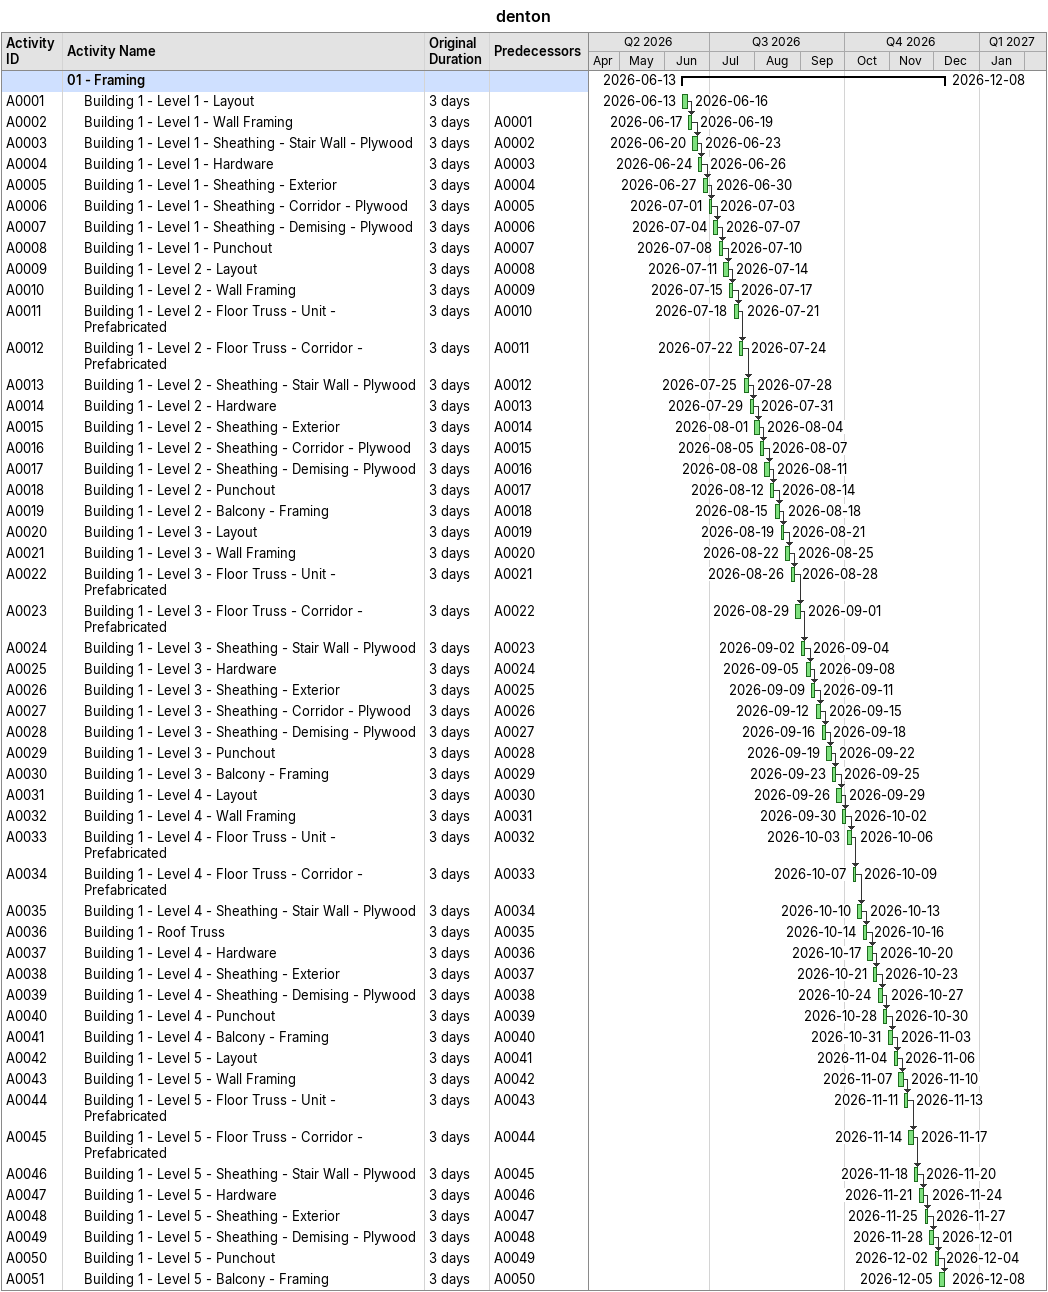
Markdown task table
denton

| ID | Level | Task | Original duration | Start | Finish | Predecessors |
|---|---|---|---|---|---|---|
|  | 1 | **01 - Framing** |  | 2026-06-13 | 2026-12-08 |  |
| A0001 | 2 | Building 1 - Level 1 - Layout | 3d | 2026-06-13 | 2026-06-16 |  |
| A0002 | 2 | Building 1 - Level 1 - Wall Framing | 3d | 2026-06-17 | 2026-06-19 | A0001 |
| A0003 | 2 | Building 1 - Level 1 - Sheathing - Stair Wall - Plywood | 3d | 2026-06-20 | 2026-06-23 | A0002 |
| A0004 | 2 | Building 1 - Level 1 - Hardware | 3d | 2026-06-24 | 2026-06-26 | A0003 |
| A0005 | 2 | Building 1 - Level 1 - Sheathing - Exterior | 3d | 2026-06-27 | 2026-06-30 | A0004 |
| A0006 | 2 | Building 1 - Level 1 - Sheathing - Corridor - Plywood | 3d | 2026-07-01 | 2026-07-03 | A0005 |
| A0007 | 2 | Building 1 - Level 1 - Sheathing - Demising - Plywood | 3d | 2026-07-04 | 2026-07-07 | A0006 |
| A0008 | 2 | Building 1 - Level 1 - Punchout | 3d | 2026-07-08 | 2026-07-10 | A0007 |
| A0009 | 2 | Building 1 - Level 2 - Layout | 3d | 2026-07-11 | 2026-07-14 | A0008 |
| A0010 | 2 | Building 1 - Level 2 - Wall Framing | 3d | 2026-07-15 | 2026-07-17 | A0009 |
| A0011 | 2 | Building 1 - Level 2 - Floor Truss - Unit - Prefabricated | 3d | 2026-07-18 | 2026-07-21 | A0010 |
| A0012 | 2 | Building 1 - Level 2 - Floor Truss - Corridor - Prefabricated | 3d | 2026-07-22 | 2026-07-24 | A0011 |
| A0013 | 2 | Building 1 - Level 2 - Sheathing - Stair Wall - Plywood | 3d | 2026-07-25 | 2026-07-28 | A0012 |
| A0014 | 2 | Building 1 - Level 2 - Hardware | 3d | 2026-07-29 | 2026-07-31 | A0013 |
| A0015 | 2 | Building 1 - Level 2 - Sheathing - Exterior | 3d | 2026-08-01 | 2026-08-04 | A0014 |
| A0016 | 2 | Building 1 - Level 2 - Sheathing - Corridor - Plywood | 3d | 2026-08-05 | 2026-08-07 | A0015 |
| A0017 | 2 | Building 1 - Level 2 - Sheathing - Demising - Plywood | 3d | 2026-08-08 | 2026-08-11 | A0016 |
| A0018 | 2 | Building 1 - Level 2 - Punchout | 3d | 2026-08-12 | 2026-08-14 | A0017 |
| A0019 | 2 | Building 1 - Level 2 - Balcony - Framing | 3d | 2026-08-15 | 2026-08-18 | A0018 |
| A0020 | 2 | Building 1 - Level 3 - Layout | 3d | 2026-08-19 | 2026-08-21 | A0019 |
| A0021 | 2 | Building 1 - Level 3 - Wall Framing | 3d | 2026-08-22 | 2026-08-25 | A0020 |
| A0022 | 2 | Building 1 - Level 3 - Floor Truss - Unit - Prefabricated | 3d | 2026-08-26 | 2026-08-28 | A0021 |
| A0023 | 2 | Building 1 - Level 3 - Floor Truss - Corridor - Prefabricated | 3d | 2026-08-29 | 2026-09-01 | A0022 |
| A0024 | 2 | Building 1 - Level 3 - Sheathing - Stair Wall - Plywood | 3d | 2026-09-02 | 2026-09-04 | A0023 |
| A0025 | 2 | Building 1 - Level 3 - Hardware | 3d | 2026-09-05 | 2026-09-08 | A0024 |
| A0026 | 2 | Building 1 - Level 3 - Sheathing - Exterior | 3d | 2026-09-09 | 2026-09-11 | A0025 |
| A0027 | 2 | Building 1 - Level 3 - Sheathing - Corridor - Plywood | 3d | 2026-09-12 | 2026-09-15 | A0026 |
| A0028 | 2 | Building 1 - Level 3 - Sheathing - Demising - Plywood | 3d | 2026-09-16 | 2026-09-18 | A0027 |
| A0029 | 2 | Building 1 - Level 3 - Punchout | 3d | 2026-09-19 | 2026-09-22 | A0028 |
| A0030 | 2 | Building 1 - Level 3 - Balcony - Framing | 3d | 2026-09-23 | 2026-09-25 | A0029 |
| A0031 | 2 | Building 1 - Level 4 - Layout | 3d | 2026-09-26 | 2026-09-29 | A0030 |
| A0032 | 2 | Building 1 - Level 4 - Wall Framing | 3d | 2026-09-30 | 2026-10-02 | A0031 |
| A0033 | 2 | Building 1 - Level 4 - Floor Truss - Unit - Prefabricated | 3d | 2026-10-03 | 2026-10-06 | A0032 |
| A0034 | 2 | Building 1 - Level 4 - Floor Truss - Corridor - Prefabricated | 3d | 2026-10-07 | 2026-10-09 | A0033 |
| A0035 | 2 | Building 1 - Level 4 - Sheathing - Stair Wall - Plywood | 3d | 2026-10-10 | 2026-10-13 | A0034 |
| A0036 | 2 | Building 1 - Roof Truss | 3d | 2026-10-14 | 2026-10-16 | A0035 |
| A0037 | 2 | Building 1 - Level 4 - Hardware | 3d | 2026-10-17 | 2026-10-20 | A0036 |
| A0038 | 2 | Building 1 - Level 4 - Sheathing - Exterior | 3d | 2026-10-21 | 2026-10-23 | A0037 |
| A0039 | 2 | Building 1 - Level 4 - Sheathing - Demising - Plywood | 3d | 2026-10-24 | 2026-10-27 | A0038 |
| A0040 | 2 | Building 1 - Level 4 - Punchout | 3d | 2026-10-28 | 2026-10-30 | A0039 |
| A0041 | 2 | Building 1 - Level 4 - Balcony - Framing | 3d | 2026-10-31 | 2026-11-03 | A0040 |
| A0042 | 2 | Building 1 - Level 5 - Layout | 3d | 2026-11-04 | 2026-11-06 | A0041 |
| A0043 | 2 | Building 1 - Level 5 - Wall Framing | 3d | 2026-11-07 | 2026-11-10 | A0042 |
| A0044 | 2 | Building 1 - Level 5 - Floor Truss - Unit - Prefabricated | 3d | 2026-11-11 | 2026-11-13 | A0043 |
| A0045 | 2 | Building 1 - Level 5 - Floor Truss - Corridor - Prefabricated | 3d | 2026-11-14 | 2026-11-17 | A0044 |
| A0046 | 2 | Building 1 - Level 5 - Sheathing - Stair Wall - Plywood | 3d | 2026-11-18 | 2026-11-20 | A0045 |
| A0047 | 2 | Building 1 - Level 5 - Hardware | 3d | 2026-11-21 | 2026-11-24 | A0046 |
| A0048 | 2 | Building 1 - Level 5 - Sheathing - Exterior | 3d | 2026-11-25 | 2026-11-27 | A0047 |
| A0049 | 2 | Building 1 - Level 5 - Sheathing - Demising - Plywood | 3d | 2026-11-28 | 2026-12-01 | A0048 |
| A0050 | 2 | Building 1 - Level 5 - Punchout | 3d | 2026-12-02 | 2026-12-04 | A0049 |
| A0051 | 2 | Building 1 - Level 5 - Balcony - Framing | 3d | 2026-12-05 | 2026-12-08 | A0050 |
